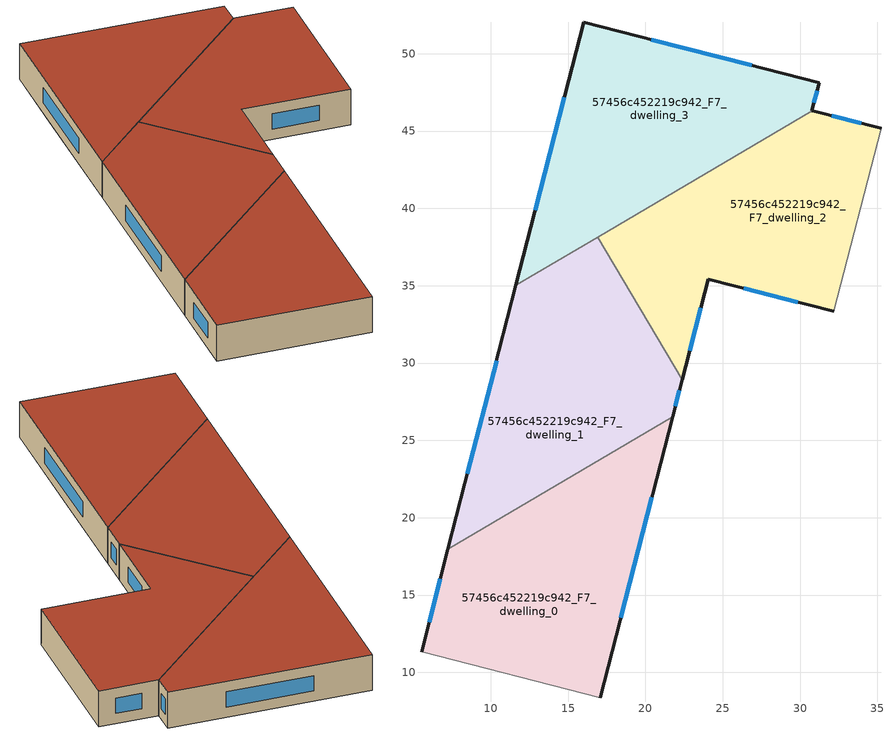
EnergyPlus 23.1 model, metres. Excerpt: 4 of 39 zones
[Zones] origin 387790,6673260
57456c452219c942_F7_dwelling_0
 floor to 57456c452219c942_F6_dwelling_0 (EU_floor_Construction): 19.63,18.28 17.07,8.36 5.53,11.33 7.24,17.96 11.38,20.41 z21
 floor to 57456c452219c942_F6_dwelling_1 (EU_floor_Construction): 21.76,26.53 19.63,18.28 11.38,20.41 z21
 wall outside (EU_wall_Construction): 17.07,8.36 21.76,26.53 / 7.24,17.96 5.53,11.33 z21:24
 wall to 57456c452219c942_F7_dwelling_1 (EU_wall_Construction): 21.76,26.53 7.24,17.96 z21:24
 wall adiabatic (EU_wall_Construction): 5.53,11.33 17.07,8.36 z21:24
 window (EU_Window_Construction): 18.41,13.55 20.42,21.34 / 6.75,16.07 6.02,13.23 z21.86:23.14
 roof outside (EU_roof_Construction): 17.07,8.36 21.76,26.53 7.24,17.96 5.53,11.33 z24
57456c452219c942_F7_dwelling_1
 floor to 57456c452219c942_F6_dwelling_1 (EU_floor_Construction): 22.19,28.2 21.76,26.53 11.38,20.41 8.09,21.25 10.64,31.18 z21
 floor to 57456c452219c942_F6_dwelling_0 (EU_floor_Construction): 11.38,20.41 7.24,17.96 8.09,21.25 z21
 floor to 57456c452219c942_F6_dwelling_2 (EU_floor_Construction): 16.94,38.15 19.62,33.6 18.47,29.16 10.64,31.18 11.64,35.02 z21
 floor to 57456c452219c942_F6_dwelling_3 (EU_floor_Construction): 19.62,33.6 22.38,28.93 22.19,28.2 18.47,29.16 z21
 wall outside (EU_wall_Construction): 11.64,35.02 7.24,17.96 / 21.76,26.53 22.38,28.93 z21:24
 wall to 57456c452219c942_F7_dwelling_2 (EU_wall_Construction): 22.38,28.93 16.94,38.15 z21:24
 wall to 57456c452219c942_F7_dwelling_3 (EU_wall_Construction): 16.94,38.15 11.64,35.02 z21:24
 window (EU_Window_Construction): 10.38,30.15 8.49,22.84 / 21.93,27.22 22.2,28.24 z21.86:23.14
 roof outside (EU_roof_Construction): 21.76,26.53 22.38,28.93 16.94,38.15 11.64,35.02 7.24,17.96 z24
57456c452219c942_F7_dwelling_2
 floor outside (EU_floor_Construction): 32.18,33.34 24.05,35.43 23.49,35.58 z21
 floor to 57456c452219c942_F6_dwelling_4 (EU_floor_Construction): 35.24,45.17 32.18,33.34 23.49,35.58 25.45,43.17 30.78,46.32 z21
 floor to 57456c452219c942_F6_dwelling_3 (EU_floor_Construction): 25.45,43.17 23.49,35.58 24.05,35.43 22.38,28.93 19.62,33.6 21.48,40.83 z21
 floor to 57456c452219c942_F6_dwelling_2 (EU_floor_Construction): 21.48,40.83 19.62,33.6 16.94,38.15 z21
 wall outside (EU_wall_Construction): 22.38,28.93 24.05,35.43 32.18,33.34 / 35.24,45.17 30.78,46.32 z21:24
 wall adiabatic (EU_wall_Construction): 32.18,33.34 35.24,45.17 z21:24
 wall to 57456c452219c942_F7_dwelling_3 (EU_wall_Construction): 30.78,46.32 16.94,38.15 z21:24
 window (EU_Window_Construction): 22.86,30.79 23.57,33.57 / 33.96,45.5 32.06,45.99 / 26.38,34.83 29.86,33.93 z21.86:23.14
 roof outside (EU_roof_Construction): 32.18,33.34 35.24,45.17 30.78,46.32 16.94,38.15 22.38,28.93 24.05,35.43 z24
57456c452219c942_F7_dwelling_3
 floor to 57456c452219c942_F6_dwelling_2 (EU_floor_Construction): 22.24,43.79 21.48,40.83 11.64,35.02 14.42,45.81 z21
 floor to 57456c452219c942_F6_dwelling_3 (EU_floor_Construction): 27,49.21 25.45,43.17 21.48,40.83 22.24,43.79 14.42,45.81 16.02,52.04 z21
 floor to 57456c452219c942_F6_dwelling_4 (EU_floor_Construction): 31.23,48.12 30.77,46.32 30.78,46.32 25.45,43.17 27,49.21 z21
 wall outside (EU_wall_Construction): 30.78,46.32 30.77,46.32 31.23,48.12 16.02,52.04 11.64,35.02 z21:24
 window (EU_Window_Construction): 26.89,49.24 20.37,50.92 / 30.9,46.84 31.1,47.6 / 14.77,47.18 12.89,39.88 z21.86:23.14
 roof outside (EU_roof_Construction): 30.78,46.32 30.77,46.32 31.23,48.12 16.02,52.04 11.64,35.02 z24
[Building]
EU S2 Campaign: North Axis=0; Terrain=City; Solar Distribution=FullExterior
[Site:Location]
Helsinki-Vantaa.AP: Latitude=60.317; Longitude=24.963; Time Zone=2; Elevation=54.6
[SizingPeriod:WeatherFileDays]
AnnualSizingPeriod: Begin Month=1; Begin Day of Month=1; End Month=12; End Day of Month=31; Day of Week for Start Day=Monday; Use Weather File Daylight Saving Period=No; Use Weather File Rain and Snow Indicators=No
[MATERIAL]
EU_InternalMass_Material: Roughness=MediumRough; Thickness=0.1; Conductivity=1; Density=1800; Specific Heat=900; Thermal Absorptance=0.9; Solar Absorptance=0.7; Visible Absorptance=0.7
[MATERIAL:NOMASS] Roughness=MediumRough; Thermal Absorptance=0.9; Solar Absorptance=0.7; Visible Absorptance=0.7
Name | Thermal Resistance
EU_wall_NoMass | 5.91765
EU_roof_NoMass | 11.1778
EU_floor_NoMass | 6.2875
[WINDOWMATERIAL:SIMPLEGLAZINGSYSTEM]
EU_Window_SimpleGlazing: UFactor=0.994035; Solar Heat Gain Coefficient=0.7; Visible Transmittance=0.7
[CONSTRUCTION]
EU_wall_Construction: EU_wall_NoMass
EU_roof_Construction: EU_roof_NoMass
EU_floor_Construction: EU_floor_NoMass
EU_Window_Construction: EU_Window_SimpleGlazing
EU_InternalMass_Construction: EU_InternalMass_Material
[ZONE] Type=1; Multiplier=1; Ceiling Height=autocalculate; Floor Area=autocalculate; Part of Total Floor Area=Yes
Name | Volume
57456c452219c942_F7_dwelling_0 | 458.145
57456c452219c942_F7_dwelling_1 | 458.093
57456c452219c942_F7_dwelling_2 | 458.134
57456c452219c942_F7_dwelling_3 | 458.149
[INTERNALMASS] Construction=EU_InternalMass_Construction
Name | Zone or ZoneList | Surface Area
57456c452219c942_F7_dwelling_0_EU_InternalMass | 57456c452219c942_F7_dwelling_0 | 152.715
57456c452219c942_F7_dwelling_1_EU_InternalMass | 57456c452219c942_F7_dwelling_1 | 152.703
57456c452219c942_F7_dwelling_2_EU_InternalMass | 57456c452219c942_F7_dwelling_2 | 152.714
57456c452219c942_F7_dwelling_3_EU_InternalMass | 57456c452219c942_F7_dwelling_3 | 152.716
[OTHEREQUIPMENT] Fuel Type=Electricity; Design Level Calculation Method=Watts/Area; Power per Zone Floor Area=1; Fraction Latent=0; Fraction Radiant=0; Fraction Lost=0; Carbon Dioxide Generation Rate=0; EndUse Subcategory=EU_Step8_InternalGains
Name | Zone or ZoneList or Space or SpaceList | Schedule
EU_Step8_InternalGain_57456c452219c942_F7_dwelling_0_f000 | 57456c452219c942_F7_dwelling_0 | EU_Step8_GainSchedule_57456c452219c942_F7_dwelling_0_f000
EU_Step8_InternalGain_57456c452219c942_F7_dwelling_1_f000 | 57456c452219c942_F7_dwelling_1 | EU_Step8_GainSchedule_57456c452219c942_F7_dwelling_1_f000
EU_Step8_InternalGain_57456c452219c942_F7_dwelling_2_f000 | 57456c452219c942_F7_dwelling_2 | EU_Step8_GainSchedule_57456c452219c942_F7_dwelling_2_f000
EU_Step8_InternalGain_57456c452219c942_F7_dwelling_3_f000 | 57456c452219c942_F7_dwelling_3 | EU_Step8_GainSchedule_57456c452219c942_F7_dwelling_3_f000
[ZONEVENTILATION:DESIGNFLOWRATE] Schedule=EU_AlwaysOn; Design Flow Rate Calculation Method=AirChanges/Hour; Air Changes per Hour=0.596421; Ventilation Type=Natural; Fan Pressure Rise=0; Fan Total Efficiency=1; Constant Term Coefficient=1; Temperature Term Coefficient=0; Velocity Term Coefficient=0; Velocity Squared Term Coefficient=0; Minimum Indoor Temperature=-100; Maximum Indoor Temperature=100; Delta Temperature=-100; Minimum Outdoor Temperature=-100; Maximum Outdoor Temperature=100; Maximum Wind Speed=40
Name | Zone or ZoneList or Space or SpaceList
EU_ConstantAir_57456c452219c942_F7_dwelling_0 | 57456c452219c942_F7_dwelling_0
EU_ConstantAir_57456c452219c942_F7_dwelling_1 | 57456c452219c942_F7_dwelling_1
EU_ConstantAir_57456c452219c942_F7_dwelling_2 | 57456c452219c942_F7_dwelling_2
EU_ConstantAir_57456c452219c942_F7_dwelling_3 | 57456c452219c942_F7_dwelling_3
[HVACTEMPLATE:THERMOSTAT] Constant Heating Setpoint=20; Constant Cooling Setpoint=50
EU_HeatOnly_57456c452219c942_F0_dwelling_0; EU_HeatOnly_57456c452219c942_F0_dwelling_1; EU_HeatOnly_57456c452219c942_F0_dwelling_2; EU_HeatOnly_57456c452219c942_F0_dwelling_3; EU_HeatOnly_57456c452219c942_F0_dwelling_4; EU_HeatOnly_57456c452219c942_F1_dwelling_0; EU_HeatOnly_57456c452219c942_F1_dwelling_1; EU_HeatOnly_57456c452219c942_F1_dwelling_2; EU_HeatOnly_57456c452219c942_F1_dwelling_3; EU_HeatOnly_57456c452219c942_F1_dwelling_4; EU_HeatOnly_57456c452219c942_F2_dwelling_0; EU_HeatOnly_57456c452219c942_F2_dwelling_1; EU_HeatOnly_57456c452219c942_F2_dwelling_2; EU_HeatOnly_57456c452219c942_F2_dwelling_3; EU_HeatOnly_57456c452219c942_F2_dwelling_4; EU_HeatOnly_57456c452219c942_F3_dwelling_0; EU_HeatOnly_57456c452219c942_F3_dwelling_1; EU_HeatOnly_57456c452219c942_F3_dwelling_2; EU_HeatOnly_57456c452219c942_F3_dwelling_3; EU_HeatOnly_57456c452219c942_F3_dwelling_4; EU_HeatOnly_57456c452219c942_F4_dwelling_0; EU_HeatOnly_57456c452219c942_F4_dwelling_1; EU_HeatOnly_57456c452219c942_F4_dwelling_2; EU_HeatOnly_57456c452219c942_F4_dwelling_3; EU_HeatOnly_57456c452219c942_F4_dwelling_4; EU_HeatOnly_57456c452219c942_F5_dwelling_0; EU_HeatOnly_57456c452219c942_F5_dwelling_1; EU_HeatOnly_57456c452219c942_F5_dwelling_2; EU_HeatOnly_57456c452219c942_F5_dwelling_3; EU_HeatOnly_57456c452219c942_F5_dwelling_4; EU_HeatOnly_57456c452219c942_F6_dwelling_0; EU_HeatOnly_57456c452219c942_F6_dwelling_1; EU_HeatOnly_57456c452219c942_F6_dwelling_2; EU_HeatOnly_57456c452219c942_F6_dwelling_3; EU_HeatOnly_57456c452219c942_F6_dwelling_4; EU_HeatOnly_57456c452219c942_F7_dwelling_0; EU_HeatOnly_57456c452219c942_F7_dwelling_1; EU_HeatOnly_57456c452219c942_F7_dwelling_2; EU_HeatOnly_57456c452219c942_F7_dwelling_3
[HVACTEMPLATE:ZONE:IDEALLOADSAIRSYSTEM] System Availability Schedule=EU_AlwaysOn; Maximum Heating Supply Air Temperature=50; Minimum Cooling Supply Air Temperature=13; Maximum Heating Supply Air Humidity Ratio=0.0156; Minimum Cooling Supply Air Humidity Ratio=0.0077; Heating Limit=NoLimit; Cooling Limit=NoLimit; Heating Availability Schedule=EU_AlwaysOn; Cooling Availability Schedule=EU_CoolingOff; Dehumidification Control Type=ConstantSensibleHeatRatio; Cooling Sensible Heat Ratio=0.7; Dehumidification Setpoint=60; Humidification Control Type=None; Humidification Setpoint=30; Outdoor Air Method=None; Outdoor Air Flow Rate per Person=0.00944; Outdoor Air Flow Rate per Zone Floor Area=0; Outdoor Air Flow Rate per Zone=0; Demand Controlled Ventilation Type=None; Outdoor Air Economizer Type=NoEconomizer; Heat Recovery Type=None; Sensible Heat Recovery Effectiveness=0.7; Latent Heat Recovery Effectiveness=0.65
Name | Template Thermostat
57456c452219c942_F7_dwelling_0 | EU_HeatOnly_57456c452219c942_F7_dwelling_0
57456c452219c942_F7_dwelling_1 | EU_HeatOnly_57456c452219c942_F7_dwelling_1
57456c452219c942_F7_dwelling_2 | EU_HeatOnly_57456c452219c942_F7_dwelling_2
57456c452219c942_F7_dwelling_3 | EU_HeatOnly_57456c452219c942_F7_dwelling_3
[SIZING:ZONE] Zone Cooling Design Supply Air Temperature Input Method=SupplyAirTemperature; Zone Cooling Design Supply Air Temperature=13; Zone Heating Design Supply Air Temperature Input Method=SupplyAirTemperature; Zone Heating Design Supply Air Temperature=50; Zone Cooling Design Supply Air Humidity Ratio=0.008; Zone Heating Design Supply Air Humidity Ratio=0.008; Cooling Design Air Flow Method=DesignDay; Cooling Design Air Flow Rate=0; Cooling Minimum Air Flow per Zone Floor Area=0.000762; Cooling Minimum Air Flow=0; Cooling Minimum Air Flow Fraction=0.2; Heating Design Air Flow Method=DesignDay; Heating Design Air Flow Rate=0; Heating Maximum Air Flow per Zone Floor Area=0.002032; Heating Maximum Air Flow=0.141576; Heating Maximum Air Flow Fraction=0.3; Account for Dedicated Outdoor Air System=No; Dedicated Outdoor Air System Control Strategy=NeutralSupplyAir; Dedicated Outdoor Air Low Setpoint Temperature for Design=autosize; Dedicated Outdoor Air High Setpoint Temperature for Design=autosize; Zone Load Sizing Method=Sensible Load Only No Latent Load; Zone Latent Cooling Design Supply Air Humidity Ratio Input Method=HumidityRatioDifference; Zone Cooling Design Supply Air Humidity Ratio Difference=0.005; Zone Latent Heating Design Supply Air Humidity Ratio Input Method=HumidityRatioDifference; Zone Humidification Design Supply Air Humidity Ratio Difference=0.005
57456c452219c942_F7_dwelling_0; 57456c452219c942_F7_dwelling_1; 57456c452219c942_F7_dwelling_2; 57456c452219c942_F7_dwelling_3
[SCHEDULE:CONSTANT]
Name | Hourly Value
EU_AlwaysOn | 1
EU_CoolingOff | 0
[SCHEDULE:FILE] Column Number=1; Rows to Skip at Top=0; Number of Hours of Data=8760; Column Separator=Comma; Interpolate to Timestep=No; Minutes per Item=60; Adjust Schedule for Daylight Savings=Yes
Name | File
EU_Step8_GainSchedule_57456c452219c942_F7_dwelling_0_f000 | ../../schedules/57456c452219c942/57456c452219c942_F7_dwelling_0_f000_gain.csv
EU_Step8_GainSchedule_57456c452219c942_F7_dwelling_1_f000 | ../../schedules/57456c452219c942/57456c452219c942_F7_dwelling_1_f000_gain.csv
EU_Step8_GainSchedule_57456c452219c942_F7_dwelling_2_f000 | ../../schedules/57456c452219c942/57456c452219c942_F7_dwelling_2_f000_gain.csv
EU_Step8_GainSchedule_57456c452219c942_F7_dwelling_3_f000 | ../../schedules/57456c452219c942/57456c452219c942_F7_dwelling_3_f000_gain.csv
